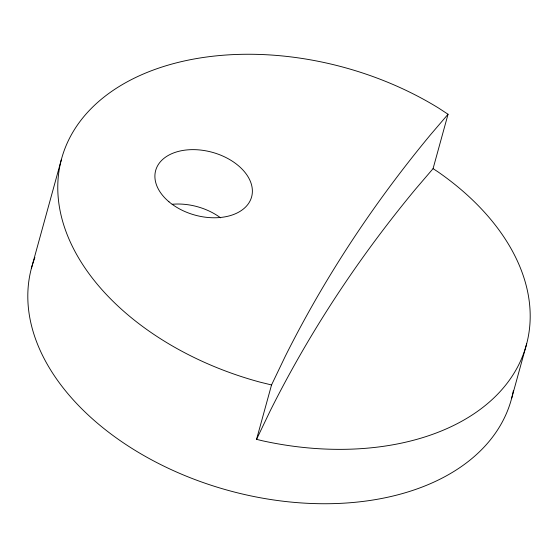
<?xml version="1.0" encoding="UTF-8"?>
<svg xmlns="http://www.w3.org/2000/svg" width="558" height="558" viewBox="0 0 558 558"><rect width="100%" height="100%" fill="white"/><g stroke="black" fill="none" stroke-linecap="round" stroke-linejoin="round"><path stroke-width="0.84" d="M31.332 268.621L61.289 159.853M448.046 114.251L433.071 168.635L437.821 171.745A248.763 162.873 15.4 0 1 512.411 375.778A248.763 162.873 15.4 0 1 262.455 440.785L256.554 439.341L271.537 384.957L285.333 356.171A2487.641 1628.76 15.4 0 1 430.406 134.876L448.046 114.251L438.79 108.189A248.763 162.873 15.4 0 0 75.553 127.838A248.763 162.873 15.4 0 0 260.195 382.181L271.537 384.957M511.693 398.147L526.668 343.763M256.554 439.341L270.351 410.555A2487.641 1628.76 15.4 0 1 415.424 189.26L433.071 168.635M513.332 390.851A248.763 162.873 15.4 0 1 227.183 490.112A248.763 162.873 15.4 0 1 34.882 257.545M172.178 204.284A49.753 32.573 15.4 0 1 220.57 217.822M168.962 201.787A49.753 32.573 15.4 0 0 250.64 199.673A49.753 32.573 15.4 0 0 191.317 149.656A49.753 32.573 15.4 0 0 168.962 201.787"/></g></svg>
